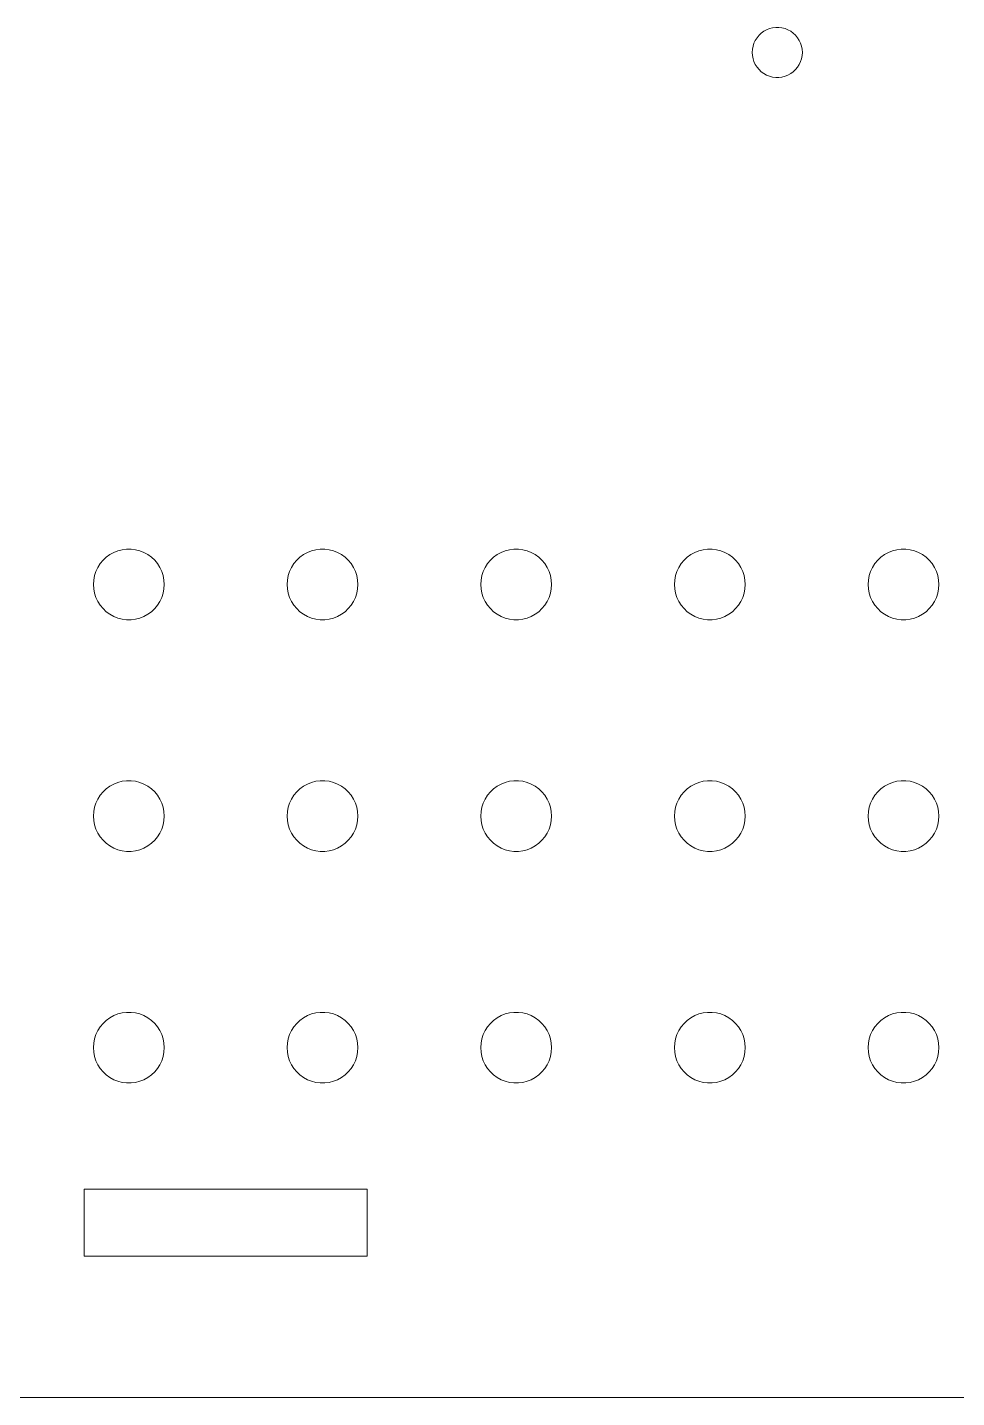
# Model space of a CAD drawing. Header units: millimetres. Extents: x -309 to 309, y -561 to 295.
# Drawn here: x -17.8 to 65.6, y -145.7 to -22.8 of the extents above; entities that cross this region are included whole.
import ezdxf

# ---------------------------------------------------------------- set-up
doc = ezdxf.new("R2010")
doc.units = ezdxf.units.MM
doc.layers.get('0').update_dxf_attribs({"linetype": 'CONTINUOUS', "lineweight": 0})

msp = doc.modelspace()

# ---------------------------------------------------------------- linework, layer by layer
for p, q in [((47.86, -23.46), (48.066, -23.266)), ((48.066, -23.266), (48.294, -23.1)), ((48.294, -23.1), (48.542, -22.964)), ((48.542, -22.964), (48.805, -22.86)), ((48.805, -22.86), (49.078, -22.79)), ((49.078, -22.79), (49.359, -22.754)), ((49.359, -22.754), (49.641, -22.754)), ((49.641, -22.754), (49.922, -22.79)), ((49.922, -22.79), (50.195, -22.86)), ((50.195, -22.86), (50.458, -22.964)), ((50.458, -22.964), (50.706, -23.1)), ((50.706, -23.1), (50.934, -23.266)), ((50.934, -23.266), (51.14, -23.46)), ((47.268, -24.718), (47.321, -24.44)), ((47.321, -24.44), (47.408, -24.172)), ((47.408, -24.172), (47.528, -23.916)), ((47.528, -23.916), (47.68, -23.677)), ((47.68, -23.677), (47.86, -23.46)), ((51.14, -23.46), (51.32, -23.677)), ((51.32, -23.677), (51.472, -23.916)), ((51.472, -23.916), (51.592, -24.172)), ((51.592, -24.172), (51.679, -24.44)), ((51.679, -24.44), (51.732, -24.718)), ((47.25, -25), (47.268, -24.718)), ((47.268, -25.282), (47.25, -25)), ((47.321, -25.56), (47.268, -25.282)), ((47.408, -25.828), (47.321, -25.56)), ((51.679, -25.56), (51.592, -25.828)), ((51.732, -25.282), (51.679, -25.56)), ((51.732, -24.718), (51.75, -25)), ((51.75, -25), (51.732, -25.282)), ((47.528, -26.084), (47.408, -25.828)), ((47.68, -26.323), (47.528, -26.084)), ((47.86, -26.54), (47.68, -26.323)), ((48.066, -26.734), (47.86, -26.54)), ((48.294, -26.9), (48.066, -26.734)), ((48.542, -27.036), (48.294, -26.9)), ((48.805, -27.14), (48.542, -27.036)), ((50.458, -27.036), (50.195, -27.14)), ((50.706, -26.9), (50.458, -27.036)), ((50.934, -26.734), (50.706, -26.9)), ((51.14, -26.54), (50.934, -26.734)), ((51.32, -26.323), (51.14, -26.54)), ((51.472, -26.084), (51.32, -26.323)), ((51.592, -25.828), (51.472, -26.084)), ((49.078, -27.21), (48.805, -27.14)), ((49.359, -27.246), (49.078, -27.21)), ((49.641, -27.246), (49.359, -27.246)), ((49.922, -27.21), (49.641, -27.246)), ((50.195, -27.14), (49.922, -27.21)), ((-10.713, -70.29), (-10.391, -70.056)), ((-10.391, -70.056), (-10.041, -69.864)), ((-10.041, -69.864), (-9.671, -69.717)), ((-9.671, -69.717), (-9.284, -69.618)), ((-9.284, -69.618), (-8.889, -69.568)), ((-8.889, -69.568), (-8.49, -69.568)), ((-8.49, -69.568), (-8.095, -69.618)), ((-8.095, -69.618), (-7.708, -69.717)), ((-7.708, -69.717), (-7.338, -69.864)), ((-7.338, -69.864), (-6.988, -70.056)), ((-6.988, -70.056), (-6.666, -70.29)), ((6.666, -70.29), (6.988, -70.056)), ((6.988, -70.056), (7.338, -69.864)), ((7.338, -69.864), (7.708, -69.717)), ((7.708, -69.717), (8.095, -69.618)), ((8.095, -69.618), (8.49, -69.568)), ((8.49, -69.568), (8.889, -69.568)), ((8.889, -69.568), (9.284, -69.618)), ((9.284, -69.618), (9.671, -69.717)), ((9.671, -69.717), (10.041, -69.864)), ((10.041, -69.864), (10.391, -70.056)), ((10.391, -70.056), (10.713, -70.29)), ((24.045, -70.29), (24.367, -70.056)), ((24.367, -70.056), (24.717, -69.864)), ((24.717, -69.864), (25.087, -69.717)), ((25.087, -69.717), (25.473, -69.618)), ((25.473, -69.618), (25.869, -69.568)), ((25.869, -69.568), (26.268, -69.568)), ((26.268, -69.568), (26.663, -69.618)), ((26.663, -69.618), (27.05, -69.717)), ((27.05, -69.717), (27.42, -69.864)), ((27.42, -69.864), (27.77, -70.056)), ((27.77, -70.056), (28.092, -70.29)), ((41.424, -70.29), (41.746, -70.056)), ((41.746, -70.056), (42.096, -69.864)), ((42.096, -69.864), (42.466, -69.717)), ((42.466, -69.717), (42.852, -69.618)), ((42.852, -69.618), (43.248, -69.568)), ((43.248, -69.568), (43.647, -69.568)), ((43.647, -69.568), (44.042, -69.618)), ((44.042, -69.618), (44.428, -69.717)), ((44.428, -69.717), (44.799, -69.864)), ((44.799, -69.864), (45.149, -70.056)), ((45.149, -70.056), (45.471, -70.29)), ((58.802, -70.29), (59.125, -70.056)), ((59.125, -70.056), (59.474, -69.864)), ((59.474, -69.864), (59.845, -69.717)), ((59.845, -69.717), (60.231, -69.618)), ((60.231, -69.618), (60.627, -69.568)), ((60.627, -69.568), (61.026, -69.568)), ((61.026, -69.568), (61.421, -69.618)), ((61.421, -69.618), (61.807, -69.717)), ((61.807, -69.717), (62.178, -69.864)), ((62.178, -69.864), (62.528, -70.056)), ((62.528, -70.056), (62.85, -70.29)), ((-11.642, -71.568), (-11.472, -71.207)), ((-11.472, -71.207), (-11.258, -70.87)), ((-11.258, -70.87), (-11.004, -70.563)), ((-11.004, -70.563), (-10.713, -70.29)), ((-6.666, -70.29), (-6.375, -70.563)), ((-6.375, -70.563), (-6.121, -70.87)), ((-6.121, -70.87), (-5.907, -71.207)), ((-5.907, -71.207), (-5.737, -71.568)), ((5.737, -71.568), (5.907, -71.207)), ((5.907, -71.207), (6.121, -70.87)), ((6.121, -70.87), (6.375, -70.563)), ((6.375, -70.563), (6.666, -70.29)), ((10.713, -70.29), (11.004, -70.563)), ((11.004, -70.563), (11.258, -70.87)), ((11.258, -70.87), (11.472, -71.207)), ((11.472, -71.207), (11.642, -71.568)), ((23.116, -71.568), (23.286, -71.207)), ((23.286, -71.207), (23.5, -70.87)), ((23.5, -70.87), (23.754, -70.563)), ((23.754, -70.563), (24.045, -70.29)), ((28.092, -70.29), (28.383, -70.563)), ((28.383, -70.563), (28.637, -70.87)), ((28.637, -70.87), (28.851, -71.207)), ((28.851, -71.207), (29.02, -71.568)), ((40.495, -71.568), (40.665, -71.207)), ((40.665, -71.207), (40.879, -70.87)), ((40.879, -70.87), (41.133, -70.563)), ((41.133, -70.563), (41.424, -70.29)), ((45.471, -70.29), (45.762, -70.563)), ((45.762, -70.563), (46.016, -70.87)), ((46.016, -70.87), (46.23, -71.207)), ((46.23, -71.207), (46.399, -71.568)), ((57.874, -71.568), (58.044, -71.207)), ((58.044, -71.207), (58.258, -70.87)), ((58.258, -70.87), (58.512, -70.563)), ((58.512, -70.563), (58.802, -70.29)), ((62.85, -70.29), (63.141, -70.563)), ((63.141, -70.563), (63.395, -70.87)), ((63.395, -70.87), (63.609, -71.207)), ((63.609, -71.207), (63.778, -71.568)), ((-11.864, -72.736), (-11.839, -72.338)), ((-11.839, -72.338), (-11.765, -71.947)), ((-11.765, -71.947), (-11.642, -71.568)), ((-5.737, -71.568), (-5.614, -71.947)), ((-5.614, -71.947), (-5.54, -72.338)), ((-5.54, -72.338), (-5.514, -72.736)), ((5.514, -72.736), (5.54, -72.338)), ((5.54, -72.338), (5.614, -71.947)), ((5.614, -71.947), (5.737, -71.568)), ((11.642, -71.568), (11.765, -71.947)), ((11.765, -71.947), (11.839, -72.338)), ((11.839, -72.338), (11.864, -72.736)), ((22.893, -72.736), (22.918, -72.338)), ((22.918, -72.338), (22.993, -71.947)), ((22.993, -71.947), (23.116, -71.568)), ((29.02, -71.568), (29.144, -71.947)), ((29.144, -71.947), (29.218, -72.338)), ((29.218, -72.338), (29.243, -72.736)), ((40.272, -72.736), (40.297, -72.338)), ((40.297, -72.338), (40.372, -71.947)), ((40.372, -71.947), (40.495, -71.568)), ((46.399, -71.568), (46.523, -71.947)), ((46.523, -71.947), (46.597, -72.338)), ((46.597, -72.338), (46.622, -72.736)), ((57.651, -72.736), (57.676, -72.338)), ((57.676, -72.338), (57.751, -71.947)), ((57.751, -71.947), (57.874, -71.568)), ((63.778, -71.568), (63.902, -71.947)), ((63.902, -71.947), (63.976, -72.338)), ((63.976, -72.338), (64.001, -72.736)), ((-11.839, -73.134), (-11.864, -72.736)), ((-11.765, -73.526), (-11.839, -73.134)), ((-11.642, -73.905), (-11.765, -73.526)), ((-5.614, -73.526), (-5.737, -73.905)), ((-5.54, -73.134), (-5.614, -73.526)), ((-5.514, -72.736), (-5.54, -73.134)), ((5.54, -73.134), (5.514, -72.736)), ((5.614, -73.526), (5.54, -73.134)), ((5.737, -73.905), (5.614, -73.526)), ((11.765, -73.526), (11.642, -73.905)), ((11.839, -73.134), (11.765, -73.526)), ((11.864, -72.736), (11.839, -73.134)), ((22.918, -73.134), (22.893, -72.736)), ((22.993, -73.526), (22.918, -73.134)), ((23.116, -73.905), (22.993, -73.526)), ((29.144, -73.526), (29.02, -73.905)), ((29.218, -73.134), (29.144, -73.526)), ((29.243, -72.736), (29.218, -73.134)), ((40.297, -73.134), (40.272, -72.736)), ((40.372, -73.526), (40.297, -73.134)), ((40.495, -73.905), (40.372, -73.526)), ((46.523, -73.526), (46.399, -73.905)), ((46.597, -73.134), (46.523, -73.526)), ((46.622, -72.736), (46.597, -73.134)), ((57.676, -73.134), (57.651, -72.736)), ((57.751, -73.526), (57.676, -73.134)), ((57.874, -73.905), (57.751, -73.526)), ((63.902, -73.526), (63.778, -73.905)), ((63.976, -73.134), (63.902, -73.526)), ((64.001, -72.736), (63.976, -73.134)), ((-11.472, -74.266), (-11.642, -73.905)), ((-11.258, -74.603), (-11.472, -74.266)), ((-11.004, -74.91), (-11.258, -74.603)), ((-10.713, -75.183), (-11.004, -74.91)), ((-6.375, -74.91), (-6.666, -75.183)), ((-6.121, -74.603), (-6.375, -74.91)), ((-5.907, -74.266), (-6.121, -74.603)), ((-5.737, -73.905), (-5.907, -74.266)), ((5.907, -74.266), (5.737, -73.905)), ((6.121, -74.603), (5.907, -74.266)), ((6.375, -74.91), (6.121, -74.603)), ((6.666, -75.183), (6.375, -74.91)), ((11.004, -74.91), (10.713, -75.183)), ((11.258, -74.603), (11.004, -74.91)), ((11.472, -74.266), (11.258, -74.603)), ((11.642, -73.905), (11.472, -74.266)), ((23.286, -74.266), (23.116, -73.905)), ((23.5, -74.603), (23.286, -74.266)), ((23.754, -74.91), (23.5, -74.603)), ((24.045, -75.183), (23.754, -74.91)), ((28.383, -74.91), (28.092, -75.183)), ((28.637, -74.603), (28.383, -74.91)), ((28.851, -74.266), (28.637, -74.603)), ((29.02, -73.905), (28.851, -74.266)), ((40.665, -74.266), (40.495, -73.905)), ((40.879, -74.603), (40.665, -74.266)), ((41.133, -74.91), (40.879, -74.603)), ((41.424, -75.183), (41.133, -74.91)), ((45.762, -74.91), (45.471, -75.183)), ((46.016, -74.603), (45.762, -74.91)), ((46.23, -74.266), (46.016, -74.603)), ((46.399, -73.905), (46.23, -74.266)), ((58.044, -74.266), (57.874, -73.905)), ((58.258, -74.603), (58.044, -74.266)), ((58.512, -74.91), (58.258, -74.603)), ((58.802, -75.183), (58.512, -74.91)), ((63.141, -74.91), (62.85, -75.183)), ((63.395, -74.603), (63.141, -74.91)), ((63.609, -74.266), (63.395, -74.603)), ((63.778, -73.905), (63.609, -74.266)), ((-10.391, -75.417), (-10.713, -75.183)), ((-10.041, -75.609), (-10.391, -75.417)), ((-9.671, -75.756), (-10.041, -75.609)), ((-9.284, -75.855), (-9.671, -75.756)), ((-8.889, -75.905), (-9.284, -75.855)), ((-8.49, -75.905), (-8.889, -75.905)), ((-8.095, -75.855), (-8.49, -75.905)), ((-7.708, -75.756), (-8.095, -75.855)), ((-7.338, -75.609), (-7.708, -75.756)), ((-6.988, -75.417), (-7.338, -75.609)), ((-6.666, -75.183), (-6.988, -75.417)), ((6.988, -75.417), (6.666, -75.183)), ((7.338, -75.609), (6.988, -75.417)), ((7.708, -75.756), (7.338, -75.609)), ((8.095, -75.855), (7.708, -75.756)), ((8.49, -75.905), (8.095, -75.855)), ((8.889, -75.905), (8.49, -75.905)), ((9.284, -75.855), (8.889, -75.905)), ((9.671, -75.756), (9.284, -75.855)), ((10.041, -75.609), (9.671, -75.756)), ((10.391, -75.417), (10.041, -75.609)), ((10.713, -75.183), (10.391, -75.417)), ((24.367, -75.417), (24.045, -75.183)), ((24.717, -75.609), (24.367, -75.417)), ((25.087, -75.756), (24.717, -75.609)), ((25.473, -75.855), (25.087, -75.756)), ((25.869, -75.905), (25.473, -75.855)), ((26.268, -75.905), (25.869, -75.905)), ((26.663, -75.855), (26.268, -75.905)), ((27.05, -75.756), (26.663, -75.855)), ((27.42, -75.609), (27.05, -75.756)), ((27.77, -75.417), (27.42, -75.609)), ((28.092, -75.183), (27.77, -75.417)), ((41.746, -75.417), (41.424, -75.183)), ((42.096, -75.609), (41.746, -75.417)), ((42.466, -75.756), (42.096, -75.609)), ((42.852, -75.855), (42.466, -75.756)), ((43.248, -75.905), (42.852, -75.855)), ((43.647, -75.905), (43.248, -75.905)), ((44.042, -75.855), (43.647, -75.905)), ((44.428, -75.756), (44.042, -75.855)), ((44.799, -75.609), (44.428, -75.756)), ((45.149, -75.417), (44.799, -75.609)), ((45.471, -75.183), (45.149, -75.417)), ((59.125, -75.417), (58.802, -75.183)), ((59.474, -75.609), (59.125, -75.417)), ((59.845, -75.756), (59.474, -75.609)), ((60.231, -75.855), (59.845, -75.756)), ((60.627, -75.905), (60.231, -75.855)), ((61.026, -75.905), (60.627, -75.905)), ((61.421, -75.855), (61.026, -75.905)), ((61.807, -75.756), (61.421, -75.855)), ((62.178, -75.609), (61.807, -75.756)), ((62.528, -75.417), (62.178, -75.609)), ((62.85, -75.183), (62.528, -75.417)), ((-10.713, -91.072), (-10.391, -90.837)), ((-10.391, -90.837), (-10.041, -90.645)), ((-10.041, -90.645), (-9.671, -90.499)), ((-9.671, -90.499), (-9.284, -90.399)), ((-9.284, -90.399), (-8.889, -90.349)), ((-8.889, -90.349), (-8.49, -90.349)), ((-8.49, -90.349), (-8.095, -90.399)), ((-8.095, -90.399), (-7.708, -90.499)), ((-7.708, -90.499), (-7.338, -90.645)), ((-7.338, -90.645), (-6.988, -90.837)), ((-6.988, -90.837), (-6.666, -91.072)), ((6.666, -91.072), (6.988, -90.837)), ((6.988, -90.837), (7.338, -90.645)), ((7.338, -90.645), (7.708, -90.499)), ((7.708, -90.499), (8.095, -90.399)), ((8.095, -90.399), (8.49, -90.349)), ((8.49, -90.349), (8.889, -90.349)), ((8.889, -90.349), (9.284, -90.399)), ((9.284, -90.399), (9.671, -90.499)), ((9.671, -90.499), (10.041, -90.645)), ((10.041, -90.645), (10.391, -90.837)), ((10.391, -90.837), (10.713, -91.072)), ((24.045, -91.072), (24.367, -90.837)), ((24.367, -90.837), (24.717, -90.645)), ((24.717, -90.645), (25.087, -90.499)), ((25.087, -90.499), (25.473, -90.399)), ((25.473, -90.399), (25.869, -90.349)), ((25.869, -90.349), (26.268, -90.349)), ((26.268, -90.349), (26.663, -90.399)), ((26.663, -90.399), (27.05, -90.499)), ((27.05, -90.499), (27.42, -90.645)), ((27.42, -90.645), (27.77, -90.837)), ((27.77, -90.837), (28.092, -91.072)), ((41.424, -91.072), (41.746, -90.837)), ((41.746, -90.837), (42.096, -90.645)), ((42.096, -90.645), (42.466, -90.499)), ((42.466, -90.499), (42.852, -90.399)), ((42.852, -90.399), (43.248, -90.349)), ((43.248, -90.349), (43.647, -90.349)), ((43.647, -90.349), (44.042, -90.399)), ((44.042, -90.399), (44.428, -90.499)), ((44.428, -90.499), (44.799, -90.645)), ((44.799, -90.645), (45.149, -90.837)), ((45.149, -90.837), (45.471, -91.072)), ((58.802, -91.072), (59.125, -90.837)), ((59.125, -90.837), (59.474, -90.645)), ((59.474, -90.645), (59.845, -90.499)), ((59.845, -90.499), (60.231, -90.399)), ((60.231, -90.399), (60.627, -90.349)), ((60.627, -90.349), (61.026, -90.349)), ((61.026, -90.349), (61.421, -90.399)), ((61.421, -90.399), (61.807, -90.499)), ((61.807, -90.499), (62.178, -90.645)), ((62.178, -90.645), (62.528, -90.837)), ((62.528, -90.837), (62.85, -91.072)), ((-11.642, -92.349), (-11.472, -91.989)), ((-11.472, -91.989), (-11.258, -91.652)), ((-11.258, -91.652), (-11.004, -91.345)), ((-11.004, -91.345), (-10.713, -91.072)), ((-6.666, -91.072), (-6.375, -91.345)), ((-6.375, -91.345), (-6.121, -91.652)), ((-6.121, -91.652), (-5.907, -91.989)), ((-5.907, -91.989), (-5.737, -92.349)), ((5.737, -92.349), (5.907, -91.989)), ((5.907, -91.989), (6.121, -91.652)), ((6.121, -91.652), (6.375, -91.345)), ((6.375, -91.345), (6.666, -91.072)), ((10.713, -91.072), (11.004, -91.345)), ((11.004, -91.345), (11.258, -91.652)), ((11.258, -91.652), (11.472, -91.989)), ((11.472, -91.989), (11.642, -92.349)), ((23.116, -92.349), (23.286, -91.989)), ((23.286, -91.989), (23.5, -91.652)), ((23.5, -91.652), (23.754, -91.345)), ((23.754, -91.345), (24.045, -91.072)), ((28.092, -91.072), (28.383, -91.345)), ((28.383, -91.345), (28.637, -91.652)), ((28.637, -91.652), (28.851, -91.989)), ((28.851, -91.989), (29.02, -92.349)), ((40.495, -92.349), (40.665, -91.989)), ((40.665, -91.989), (40.879, -91.652)), ((40.879, -91.652), (41.133, -91.345)), ((41.133, -91.345), (41.424, -91.072)), ((45.471, -91.072), (45.762, -91.345)), ((45.762, -91.345), (46.016, -91.652)), ((46.016, -91.652), (46.23, -91.989)), ((46.23, -91.989), (46.399, -92.349)), ((57.874, -92.349), (58.044, -91.989)), ((58.044, -91.989), (58.258, -91.652)), ((58.258, -91.652), (58.512, -91.345)), ((58.512, -91.345), (58.802, -91.072)), ((62.85, -91.072), (63.141, -91.345)), ((63.141, -91.345), (63.395, -91.652)), ((63.395, -91.652), (63.609, -91.989)), ((63.609, -91.989), (63.778, -92.349)), ((-11.864, -93.518), (-11.839, -93.12)), ((-11.839, -93.12), (-11.765, -92.729)), ((-11.765, -92.729), (-11.642, -92.349)), ((-5.737, -92.349), (-5.614, -92.729)), ((-5.614, -92.729), (-5.54, -93.12)), ((-5.54, -93.12), (-5.514, -93.518)), ((5.514, -93.518), (5.54, -93.12)), ((5.54, -93.12), (5.614, -92.729)), ((5.614, -92.729), (5.737, -92.349)), ((11.642, -92.349), (11.765, -92.729)), ((11.765, -92.729), (11.839, -93.12)), ((11.839, -93.12), (11.864, -93.518)), ((22.893, -93.518), (22.918, -93.12)), ((22.918, -93.12), (22.993, -92.729)), ((22.993, -92.729), (23.116, -92.349)), ((29.02, -92.349), (29.144, -92.729)), ((29.144, -92.729), (29.218, -93.12)), ((29.218, -93.12), (29.243, -93.518)), ((40.272, -93.518), (40.297, -93.12)), ((40.297, -93.12), (40.372, -92.729)), ((40.372, -92.729), (40.495, -92.349)), ((46.399, -92.349), (46.523, -92.729)), ((46.523, -92.729), (46.597, -93.12)), ((46.597, -93.12), (46.622, -93.518)), ((57.651, -93.518), (57.676, -93.12)), ((57.676, -93.12), (57.751, -92.729)), ((57.751, -92.729), (57.874, -92.349)), ((63.778, -92.349), (63.902, -92.729)), ((63.902, -92.729), (63.976, -93.12)), ((63.976, -93.12), (64.001, -93.518)), ((-11.839, -93.916), (-11.864, -93.518)), ((-11.765, -94.308), (-11.839, -93.916)), ((-11.642, -94.687), (-11.765, -94.308)), ((-5.614, -94.308), (-5.737, -94.687)), ((-5.54, -93.916), (-5.614, -94.308)), ((-5.514, -93.518), (-5.54, -93.916)), ((5.54, -93.916), (5.514, -93.518)), ((5.614, -94.308), (5.54, -93.916)), ((5.737, -94.687), (5.614, -94.308)), ((11.765, -94.308), (11.642, -94.687)), ((11.839, -93.916), (11.765, -94.308)), ((11.864, -93.518), (11.839, -93.916)), ((22.918, -93.916), (22.893, -93.518)), ((22.993, -94.308), (22.918, -93.916)), ((23.116, -94.687), (22.993, -94.308)), ((29.144, -94.308), (29.02, -94.687)), ((29.218, -93.916), (29.144, -94.308)), ((29.243, -93.518), (29.218, -93.916)), ((40.297, -93.916), (40.272, -93.518)), ((40.372, -94.308), (40.297, -93.916)), ((40.495, -94.687), (40.372, -94.308)), ((46.523, -94.308), (46.399, -94.687)), ((46.597, -93.916), (46.523, -94.308)), ((46.622, -93.518), (46.597, -93.916)), ((57.676, -93.916), (57.651, -93.518)), ((57.751, -94.308), (57.676, -93.916)), ((57.874, -94.687), (57.751, -94.308)), ((63.902, -94.308), (63.778, -94.687)), ((63.976, -93.916), (63.902, -94.308)), ((64.001, -93.518), (63.976, -93.916)), ((-11.472, -95.048), (-11.642, -94.687)), ((-11.258, -95.384), (-11.472, -95.048)), ((-11.004, -95.692), (-11.258, -95.384)), ((-10.713, -95.965), (-11.004, -95.692)), ((-6.375, -95.692), (-6.666, -95.965)), ((-6.121, -95.384), (-6.375, -95.692)), ((-5.907, -95.048), (-6.121, -95.384)), ((-5.737, -94.687), (-5.907, -95.048)), ((5.907, -95.048), (5.737, -94.687)), ((6.121, -95.384), (5.907, -95.048)), ((6.375, -95.692), (6.121, -95.384)), ((6.666, -95.965), (6.375, -95.692)), ((11.004, -95.692), (10.713, -95.965)), ((11.258, -95.384), (11.004, -95.692)), ((11.472, -95.048), (11.258, -95.384)), ((11.642, -94.687), (11.472, -95.048)), ((23.286, -95.048), (23.116, -94.687)), ((23.5, -95.384), (23.286, -95.048)), ((23.754, -95.692), (23.5, -95.384)), ((24.045, -95.965), (23.754, -95.692)), ((28.383, -95.692), (28.092, -95.965)), ((28.637, -95.384), (28.383, -95.692)), ((28.851, -95.048), (28.637, -95.384)), ((29.02, -94.687), (28.851, -95.048)), ((40.665, -95.048), (40.495, -94.687)), ((40.879, -95.384), (40.665, -95.048)), ((41.133, -95.692), (40.879, -95.384)), ((41.424, -95.965), (41.133, -95.692)), ((45.762, -95.692), (45.471, -95.965)), ((46.016, -95.384), (45.762, -95.692)), ((46.23, -95.048), (46.016, -95.384)), ((46.399, -94.687), (46.23, -95.048)), ((58.044, -95.048), (57.874, -94.687)), ((58.258, -95.384), (58.044, -95.048)), ((58.512, -95.692), (58.258, -95.384)), ((58.802, -95.965), (58.512, -95.692)), ((63.141, -95.692), (62.85, -95.965)), ((63.395, -95.384), (63.141, -95.692)), ((63.609, -95.048), (63.395, -95.384)), ((63.778, -94.687), (63.609, -95.048)), ((-10.391, -96.199), (-10.713, -95.965)), ((-10.041, -96.391), (-10.391, -96.199)), ((-9.671, -96.538), (-10.041, -96.391)), ((-9.284, -96.637), (-9.671, -96.538)), ((-8.889, -96.687), (-9.284, -96.637)), ((-8.49, -96.687), (-8.889, -96.687)), ((-8.095, -96.637), (-8.49, -96.687)), ((-7.708, -96.538), (-8.095, -96.637)), ((-7.338, -96.391), (-7.708, -96.538)), ((-6.988, -96.199), (-7.338, -96.391)), ((-6.666, -95.965), (-6.988, -96.199)), ((6.988, -96.199), (6.666, -95.965)), ((7.338, -96.391), (6.988, -96.199)), ((7.708, -96.538), (7.338, -96.391)), ((8.095, -96.637), (7.708, -96.538)), ((8.49, -96.687), (8.095, -96.637)), ((8.889, -96.687), (8.49, -96.687)), ((9.284, -96.637), (8.889, -96.687)), ((9.671, -96.538), (9.284, -96.637)), ((10.041, -96.391), (9.671, -96.538)), ((10.391, -96.199), (10.041, -96.391)), ((10.713, -95.965), (10.391, -96.199)), ((24.367, -96.199), (24.045, -95.965)), ((24.717, -96.391), (24.367, -96.199)), ((25.087, -96.538), (24.717, -96.391)), ((25.473, -96.637), (25.087, -96.538)), ((25.869, -96.687), (25.473, -96.637)), ((26.268, -96.687), (25.869, -96.687)), ((26.663, -96.637), (26.268, -96.687)), ((27.05, -96.538), (26.663, -96.637)), ((27.42, -96.391), (27.05, -96.538)), ((27.77, -96.199), (27.42, -96.391)), ((28.092, -95.965), (27.77, -96.199)), ((41.746, -96.199), (41.424, -95.965)), ((42.096, -96.391), (41.746, -96.199)), ((42.466, -96.538), (42.096, -96.391)), ((42.852, -96.637), (42.466, -96.538)), ((43.248, -96.687), (42.852, -96.637)), ((43.647, -96.687), (43.248, -96.687)), ((44.042, -96.637), (43.647, -96.687)), ((44.428, -96.538), (44.042, -96.637)), ((44.799, -96.391), (44.428, -96.538)), ((45.149, -96.199), (44.799, -96.391)), ((45.471, -95.965), (45.149, -96.199)), ((59.125, -96.199), (58.802, -95.965)), ((59.474, -96.391), (59.125, -96.199)), ((59.845, -96.538), (59.474, -96.391)), ((60.231, -96.637), (59.845, -96.538)), ((60.627, -96.687), (60.231, -96.637)), ((61.026, -96.687), (60.627, -96.687)), ((61.421, -96.637), (61.026, -96.687)), ((61.807, -96.538), (61.421, -96.637)), ((62.178, -96.391), (61.807, -96.538)), ((62.528, -96.199), (62.178, -96.391)), ((62.85, -95.965), (62.528, -96.199)), ((-11.004, -112.127), (-10.713, -111.854)), ((-10.713, -111.854), (-10.391, -111.619)), ((-10.391, -111.619), (-10.041, -111.427)), ((-10.041, -111.427), (-9.671, -111.28)), ((-9.671, -111.28), (-9.284, -111.181)), ((-9.284, -111.181), (-8.889, -111.131)), ((-8.889, -111.131), (-8.49, -111.131)), ((-8.49, -111.131), (-8.095, -111.181)), ((-8.095, -111.181), (-7.708, -111.28)), ((-7.708, -111.28), (-7.338, -111.427)), ((-7.338, -111.427), (-6.988, -111.619)), ((-6.988, -111.619), (-6.666, -111.854)), ((-6.666, -111.854), (-6.375, -112.127)), ((6.375, -112.127), (6.666, -111.854)), ((6.666, -111.854), (6.988, -111.619)), ((6.988, -111.619), (7.338, -111.427)), ((7.338, -111.427), (7.708, -111.28)), ((7.708, -111.28), (8.095, -111.181)), ((8.095, -111.181), (8.49, -111.131)), ((8.49, -111.131), (8.889, -111.131)), ((8.889, -111.131), (9.284, -111.181)), ((9.284, -111.181), (9.671, -111.28)), ((9.671, -111.28), (10.041, -111.427)), ((10.041, -111.427), (10.391, -111.619)), ((10.391, -111.619), (10.713, -111.854)), ((10.713, -111.854), (11.004, -112.127)), ((23.754, -112.127), (24.045, -111.854)), ((24.045, -111.854), (24.367, -111.619)), ((24.367, -111.619), (24.717, -111.427)), ((24.717, -111.427), (25.087, -111.28)), ((25.087, -111.28), (25.473, -111.181)), ((25.473, -111.181), (25.869, -111.131)), ((25.869, -111.131), (26.268, -111.131)), ((26.268, -111.131), (26.663, -111.181)), ((26.663, -111.181), (27.05, -111.28)), ((27.05, -111.28), (27.42, -111.427)), ((27.42, -111.427), (27.77, -111.619)), ((27.77, -111.619), (28.092, -111.854)), ((28.092, -111.854), (28.383, -112.127)), ((41.133, -112.127), (41.424, -111.854)), ((41.424, -111.854), (41.746, -111.619)), ((41.746, -111.619), (42.096, -111.427)), ((42.096, -111.427), (42.466, -111.28)), ((42.466, -111.28), (42.852, -111.181)), ((42.852, -111.181), (43.248, -111.131)), ((43.248, -111.131), (43.647, -111.131)), ((43.647, -111.131), (44.042, -111.181)), ((44.042, -111.181), (44.428, -111.28)), ((44.428, -111.28), (44.799, -111.427)), ((44.799, -111.427), (45.149, -111.619)), ((45.149, -111.619), (45.471, -111.854)), ((45.471, -111.854), (45.762, -112.127)), ((58.512, -112.127), (58.802, -111.854)), ((58.802, -111.854), (59.125, -111.619)), ((59.125, -111.619), (59.474, -111.427)), ((59.474, -111.427), (59.845, -111.28)), ((59.845, -111.28), (60.231, -111.181)), ((60.231, -111.181), (60.627, -111.131)), ((60.627, -111.131), (61.026, -111.131)), ((61.026, -111.131), (61.421, -111.181)), ((61.421, -111.181), (61.807, -111.28)), ((61.807, -111.28), (62.178, -111.427)), ((62.178, -111.427), (62.528, -111.619)), ((62.528, -111.619), (62.85, -111.854)), ((62.85, -111.854), (63.141, -112.127)), ((-11.642, -113.131), (-11.472, -112.77)), ((-11.472, -112.77), (-11.258, -112.434)), ((-11.258, -112.434), (-11.004, -112.127)), ((-6.375, -112.127), (-6.121, -112.434)), ((-6.121, -112.434), (-5.907, -112.77)), ((-5.907, -112.77), (-5.737, -113.131)), ((5.737, -113.131), (5.907, -112.77)), ((5.907, -112.77), (6.121, -112.434)), ((6.121, -112.434), (6.375, -112.127)), ((11.004, -112.127), (11.258, -112.434)), ((11.258, -112.434), (11.472, -112.77)), ((11.472, -112.77), (11.642, -113.131)), ((23.116, -113.131), (23.286, -112.77)), ((23.286, -112.77), (23.5, -112.434)), ((23.5, -112.434), (23.754, -112.127)), ((28.383, -112.127), (28.637, -112.434)), ((28.637, -112.434), (28.851, -112.77)), ((28.851, -112.77), (29.02, -113.131)), ((40.495, -113.131), (40.665, -112.77)), ((40.665, -112.77), (40.879, -112.434)), ((40.879, -112.434), (41.133, -112.127)), ((45.762, -112.127), (46.016, -112.434)), ((46.016, -112.434), (46.23, -112.77)), ((46.23, -112.77), (46.399, -113.131)), ((57.874, -113.131), (58.044, -112.77)), ((58.044, -112.77), (58.258, -112.434)), ((58.258, -112.434), (58.512, -112.127)), ((63.141, -112.127), (63.395, -112.434)), ((63.395, -112.434), (63.609, -112.77)), ((63.609, -112.77), (63.778, -113.131)), ((-11.864, -114.3), (-11.839, -113.902)), ((-11.839, -114.698), (-11.864, -114.3)), ((-11.839, -113.902), (-11.765, -113.51)), ((-11.765, -113.51), (-11.642, -113.131)), ((-5.737, -113.131), (-5.614, -113.51)), ((-5.614, -113.51), (-5.54, -113.902)), ((-5.54, -113.902), (-5.514, -114.3)), ((-5.514, -114.3), (-5.54, -114.698)), ((5.514, -114.3), (5.54, -113.902)), ((5.54, -114.698), (5.514, -114.3)), ((5.54, -113.902), (5.614, -113.51)), ((5.614, -113.51), (5.737, -113.131)), ((11.642, -113.131), (11.765, -113.51)), ((11.765, -113.51), (11.839, -113.902)), ((11.839, -113.902), (11.864, -114.3)), ((11.864, -114.3), (11.839, -114.698)), ((22.893, -114.3), (22.918, -113.902)), ((22.918, -114.698), (22.893, -114.3)), ((22.918, -113.902), (22.993, -113.51)), ((22.993, -113.51), (23.116, -113.131)), ((29.02, -113.131), (29.144, -113.51)), ((29.144, -113.51), (29.218, -113.902)), ((29.218, -113.902), (29.243, -114.3)), ((29.243, -114.3), (29.218, -114.698)), ((40.272, -114.3), (40.297, -113.902)), ((40.297, -114.698), (40.272, -114.3)), ((40.297, -113.902), (40.372, -113.51)), ((40.372, -113.51), (40.495, -113.131)), ((46.399, -113.131), (46.523, -113.51)), ((46.523, -113.51), (46.597, -113.902)), ((46.597, -113.902), (46.622, -114.3)), ((46.622, -114.3), (46.597, -114.698)), ((57.651, -114.3), (57.676, -113.902)), ((57.676, -114.698), (57.651, -114.3)), ((57.676, -113.902), (57.751, -113.51)), ((57.751, -113.51), (57.874, -113.131)), ((63.778, -113.131), (63.902, -113.51)), ((63.902, -113.51), (63.976, -113.902)), ((63.976, -113.902), (64.001, -114.3)), ((64.001, -114.3), (63.976, -114.698)), ((-11.765, -115.09), (-11.839, -114.698)), ((-11.642, -115.469), (-11.765, -115.09)), ((-11.472, -115.83), (-11.642, -115.469)), ((-5.737, -115.469), (-5.907, -115.83)), ((-5.614, -115.09), (-5.737, -115.469)), ((-5.54, -114.698), (-5.614, -115.09)), ((5.614, -115.09), (5.54, -114.698)), ((5.737, -115.469), (5.614, -115.09)), ((5.907, -115.83), (5.737, -115.469)), ((11.642, -115.469), (11.472, -115.83)), ((11.765, -115.09), (11.642, -115.469)), ((11.839, -114.698), (11.765, -115.09)), ((22.993, -115.09), (22.918, -114.698)), ((23.116, -115.469), (22.993, -115.09)), ((23.286, -115.83), (23.116, -115.469)), ((29.02, -115.469), (28.851, -115.83)), ((29.144, -115.09), (29.02, -115.469)), ((29.218, -114.698), (29.144, -115.09)), ((40.372, -115.09), (40.297, -114.698)), ((40.495, -115.469), (40.372, -115.09)), ((40.665, -115.83), (40.495, -115.469)), ((46.399, -115.469), (46.23, -115.83)), ((46.523, -115.09), (46.399, -115.469)), ((46.597, -114.698), (46.523, -115.09)), ((57.751, -115.09), (57.676, -114.698)), ((57.874, -115.469), (57.751, -115.09)), ((58.044, -115.83), (57.874, -115.469)), ((63.778, -115.469), (63.609, -115.83)), ((63.902, -115.09), (63.778, -115.469)), ((63.976, -114.698), (63.902, -115.09)), ((-11.258, -116.166), (-11.472, -115.83)), ((-11.004, -116.473), (-11.258, -116.166)), ((-10.713, -116.746), (-11.004, -116.473)), ((-10.391, -116.981), (-10.713, -116.746)), ((-6.666, -116.746), (-6.988, -116.981)), ((-6.375, -116.473), (-6.666, -116.746)), ((-6.121, -116.166), (-6.375, -116.473)), ((-5.907, -115.83), (-6.121, -116.166)), ((6.121, -116.166), (5.907, -115.83)), ((6.375, -116.473), (6.121, -116.166)), ((6.666, -116.746), (6.375, -116.473)), ((6.988, -116.981), (6.666, -116.746)), ((10.713, -116.746), (10.391, -116.981)), ((11.004, -116.473), (10.713, -116.746)), ((11.258, -116.166), (11.004, -116.473)), ((11.472, -115.83), (11.258, -116.166)), ((23.5, -116.166), (23.286, -115.83)), ((23.754, -116.473), (23.5, -116.166)), ((24.045, -116.746), (23.754, -116.473)), ((24.367, -116.981), (24.045, -116.746)), ((28.092, -116.746), (27.77, -116.981)), ((28.383, -116.473), (28.092, -116.746)), ((28.637, -116.166), (28.383, -116.473)), ((28.851, -115.83), (28.637, -116.166)), ((40.879, -116.166), (40.665, -115.83)), ((41.133, -116.473), (40.879, -116.166)), ((41.424, -116.746), (41.133, -116.473)), ((41.746, -116.981), (41.424, -116.746)), ((45.471, -116.746), (45.149, -116.981)), ((45.762, -116.473), (45.471, -116.746)), ((46.016, -116.166), (45.762, -116.473)), ((46.23, -115.83), (46.016, -116.166)), ((58.258, -116.166), (58.044, -115.83)), ((58.512, -116.473), (58.258, -116.166)), ((58.802, -116.746), (58.512, -116.473)), ((59.125, -116.981), (58.802, -116.746)), ((62.85, -116.746), (62.528, -116.981)), ((63.141, -116.473), (62.85, -116.746)), ((63.395, -116.166), (63.141, -116.473)), ((63.609, -115.83), (63.395, -116.166)), ((-10.041, -117.173), (-10.391, -116.981)), ((-9.671, -117.32), (-10.041, -117.173)), ((-9.284, -117.419), (-9.671, -117.32)), ((-8.889, -117.469), (-9.284, -117.419)), ((-8.49, -117.469), (-8.889, -117.469)), ((-8.095, -117.419), (-8.49, -117.469)), ((-7.708, -117.32), (-8.095, -117.419)), ((-7.338, -117.173), (-7.708, -117.32)), ((-6.988, -116.981), (-7.338, -117.173)), ((7.338, -117.173), (6.988, -116.981)), ((7.708, -117.32), (7.338, -117.173)), ((8.095, -117.419), (7.708, -117.32)), ((8.49, -117.469), (8.095, -117.419)), ((8.889, -117.469), (8.49, -117.469)), ((9.284, -117.419), (8.889, -117.469)), ((9.671, -117.32), (9.284, -117.419)), ((10.041, -117.173), (9.671, -117.32)), ((10.391, -116.981), (10.041, -117.173)), ((24.717, -117.173), (24.367, -116.981)), ((25.087, -117.32), (24.717, -117.173)), ((25.473, -117.419), (25.087, -117.32)), ((25.869, -117.469), (25.473, -117.419)), ((26.268, -117.469), (25.869, -117.469)), ((26.663, -117.419), (26.268, -117.469)), ((27.05, -117.32), (26.663, -117.419)), ((27.42, -117.173), (27.05, -117.32)), ((27.77, -116.981), (27.42, -117.173)), ((42.096, -117.173), (41.746, -116.981)), ((42.466, -117.32), (42.096, -117.173)), ((42.852, -117.419), (42.466, -117.32)), ((43.248, -117.469), (42.852, -117.419)), ((43.647, -117.469), (43.248, -117.469)), ((44.042, -117.419), (43.647, -117.469)), ((44.428, -117.32), (44.042, -117.419)), ((44.799, -117.173), (44.428, -117.32)), ((45.149, -116.981), (44.799, -117.173)), ((59.474, -117.173), (59.125, -116.981)), ((59.845, -117.32), (59.474, -117.173)), ((60.231, -117.419), (59.845, -117.32)), ((60.627, -117.469), (60.231, -117.419)), ((61.026, -117.469), (60.627, -117.469)), ((61.421, -117.419), (61.026, -117.469)), ((61.807, -117.32), (61.421, -117.419)), ((62.178, -117.173), (61.807, -117.32)), ((62.528, -116.981), (62.178, -117.173)), ((-12.7, -133), (-12.7, -127)), ((-12.7, -127), (12.7, -127)), ((12.7, -127), (12.7, -133)), ((12.7, -133), (-12.7, -133)), ((202.85, -145.7), (-202.85, -145.7))]:
    msp.add_line(p, q)

doc.saveas('drawing.dxf')
